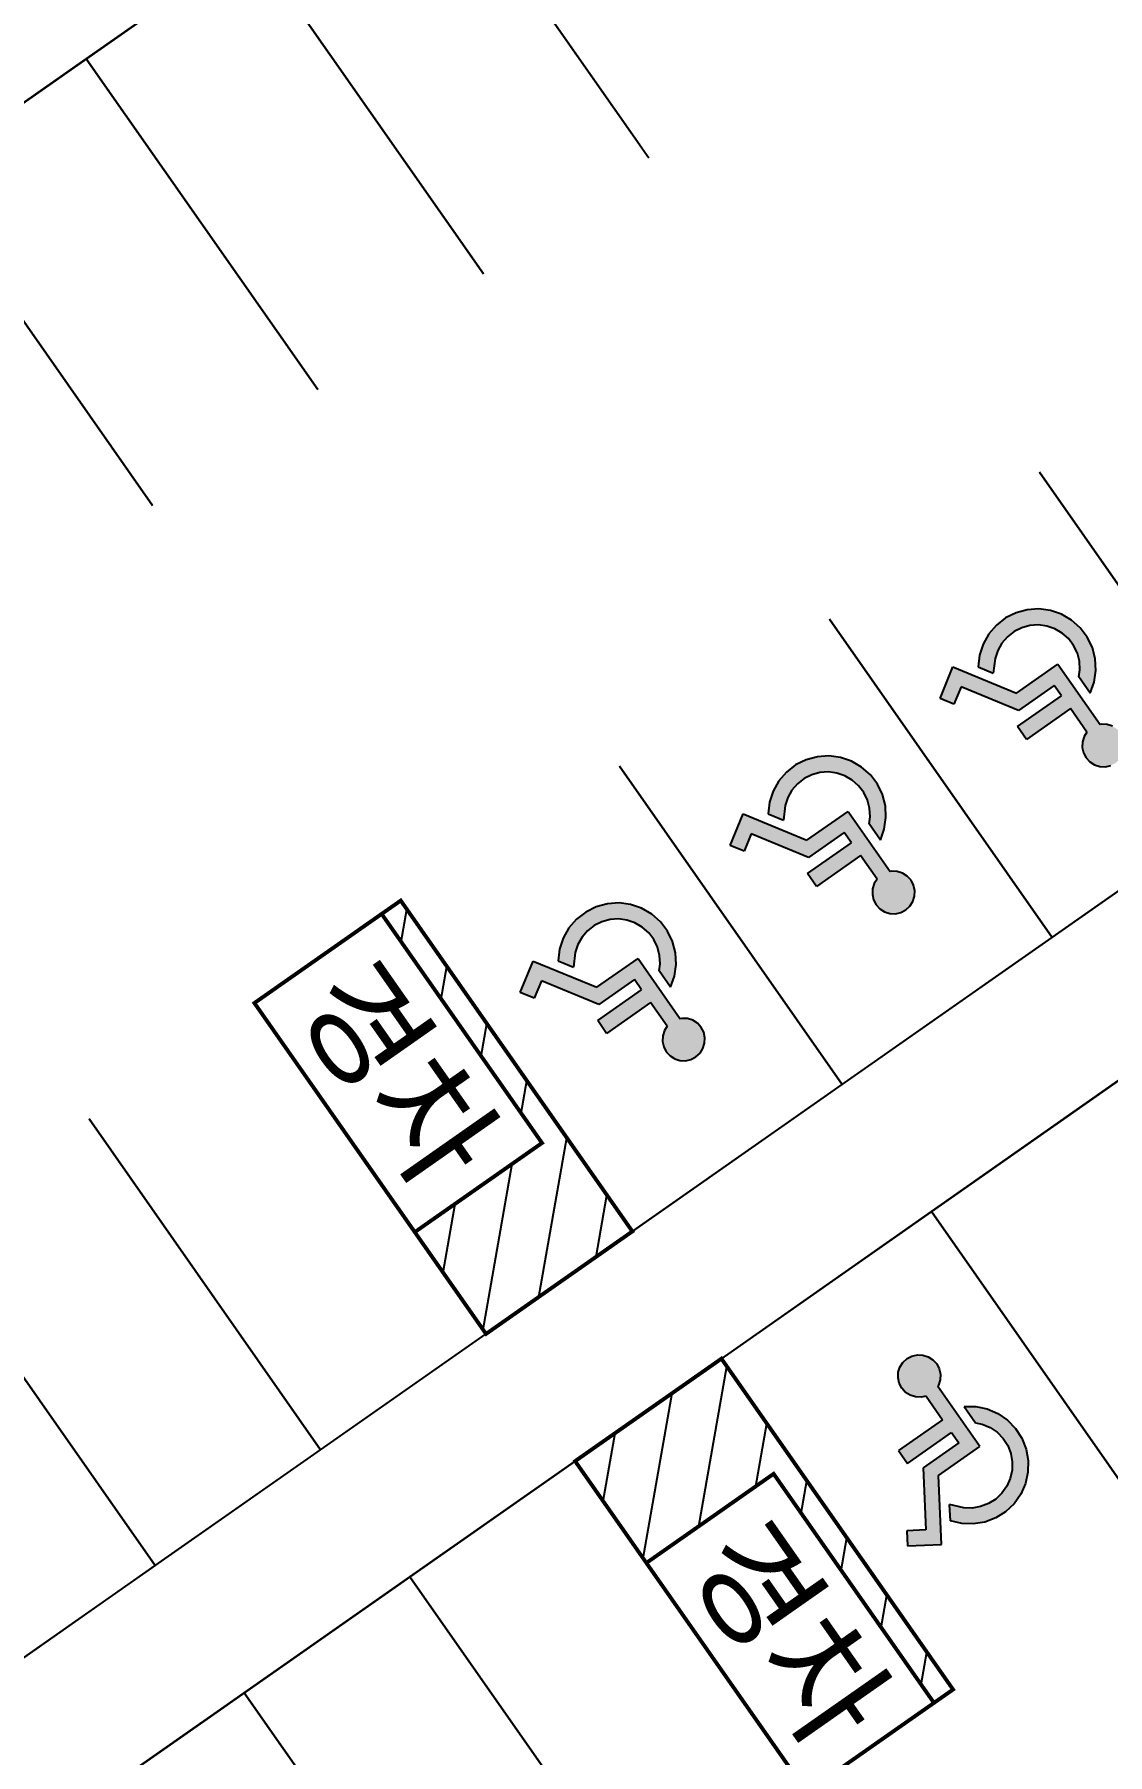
# Model space of a CAD drawing. Header units: millimetres. Extents: x 152904052 to 153933663, y 538271515 to 539240469.
# Drawn here: x 153200097 to 153213917, y 538774701 to 538796847 of the extents above; entities that cross this region are included whole.
import ezdxf
from ezdxf.enums import TextEntityAlignment as Align

# ---------------------------------------------------------------- set-up
doc = ezdxf.new("R2010")
doc.units = ezdxf.units.MM
doc.layers.add('SCHM', color=9, linetype='Continuous')
doc.styles.add('IIAC FONT', font='GulimChe.ttf')
pattern_1 = [(80, (122809884.9, 494497989), (-625.352923, 110.266593), [])]

msp = doc.modelspace()

# ---------------------------------------------------------------- hatches: boundary and pattern name
at = {"layer": 'SCHM'}
for points in [[(153213560.7, 538788667.1), (153213547.8, 538788577.7), (153213694.6, 538788368), (153213744.9, 538788509.4), (153213766.4, 538788657.9), (153213758.2, 538788807.7), (153213720.8, 538788953), (153213655.5, 538789088.1), (153213564.9, 538789207.7), (153213452.6, 538789307.2), (153213322.8, 538789382.6), (153213180.8, 538789431.1), (153213032.1, 538789450.6), (153212882.4, 538789440.6), (153212737.6, 538789401.2), (153212603.3, 538789334.2), (153212484.9, 538789242.1), (153212386.9, 538789128.4), (153212313.1, 538788997.8), (153212266.5, 538788855.1), (153212248.9, 538788706.1), (153212445.5, 538788625), (153212467.5, 538788810.9), (153212501.5, 538788914.8), (153212555.3, 538789010.1), (153212626.7, 538789092.9), (153212713, 538789160.1), (153212810.9, 538789208.9), (153212916.4, 538789237.6), (153213025.5, 538789244.9), (153213134, 538789230.7), (153213237.5, 538789195.3), (153213332, 538789140.4), (153213413.9, 538789067.9), (153213479.9, 538788980.7), (153213527.5, 538788882.2), (153213554.8, 538788776.3)], [(153213607.1, 538787598.3), (153213640.1, 538787534.8), (153213688.5, 538787482.1), (153213748.8, 538787443.6), (153213817.1, 538787422.1), (153213888.6, 538787419), (153213958.5, 538787434.5), (153214021.9, 538787467.5), (153214074.7, 538787515.8), (153214113.2, 538787576.2), (153214134.7, 538787644.5), (153214137.8, 538787716), (153214122.3, 538787785.8), (153214089.3, 538787849.3), (153214040.9, 538787902.1), (153213980.6, 538787940.5), (153213912.3, 538787962), (153213840.8, 538787965.2), (153213821.3, 538787960.8), (153213277.6, 538788737.3), (153212745.7, 538788364.8), (153211925.8, 538788703.2), (153211758.9, 538788298.7), (153211939, 538788224.4), (153212031.6, 538788448.8), (153212770, 538788144), (153213229.8, 538788465.9), (153213323.4, 538788332.2), (153212757.2, 538787935.7), (153212872.5, 538787771), (153213438.8, 538788167.5), (153213651.6, 538787863.5), (153213616.2, 538787807.9), (153213594.7, 538787739.7), (153213591.6, 538787668.2)], [(153210857.5, 538786774.3), (153210844.6, 538786684.9), (153210991.4, 538786475.2), (153211041.7, 538786616.6), (153211063.2, 538786765.1), (153211055, 538786914.9), (153211017.6, 538787060.2), (153210952.3, 538787195.3), (153210861.7, 538787314.9), (153210749.4, 538787414.4), (153210619.6, 538787489.8), (153210477.6, 538787538.3), (153210328.9, 538787557.8), (153210179.2, 538787547.8), (153210034.4, 538787508.4), (153209900.1, 538787441.4), (153209781.7, 538787349.3), (153209683.7, 538787235.6), (153209609.9, 538787105), (153209563.3, 538786962.3), (153209545.7, 538786813.3), (153209742.3, 538786732.2), (153209764.3, 538786918.1), (153209798.3, 538787022), (153209852.1, 538787117.3), (153209923.5, 538787200.1), (153210009.8, 538787267.2), (153210107.7, 538787316.1), (153210213.2, 538787344.8), (153210322.3, 538787352.1), (153210430.8, 538787337.9), (153210534.3, 538787302.5), (153210628.8, 538787247.6), (153210710.7, 538787175.1), (153210776.7, 538787087.9), (153210824.3, 538786989.4), (153210851.6, 538786883.5)], [(153210903.9, 538785705.5), (153210936.9, 538785642), (153210985.3, 538785589.3), (153211045.6, 538785550.8), (153211113.9, 538785529.3), (153211185.4, 538785526.2), (153211255.3, 538785541.6), (153211318.7, 538785574.7), (153211371.5, 538785623), (153211410, 538785683.4), (153211431.5, 538785751.7), (153211434.6, 538785823.2), (153211419.1, 538785893), (153211386.1, 538785956.5), (153211337.7, 538786009.3), (153211277.4, 538786047.7), (153211209.1, 538786069.2), (153211137.6, 538786072.4), (153211118.1, 538786068), (153210574.4, 538786844.5), (153210042.5, 538786472), (153209222.6, 538786810.4), (153209055.7, 538786405.9), (153209235.8, 538786331.6), (153209328.4, 538786556), (153210066.8, 538786251.2), (153210526.6, 538786573.1), (153210620.2, 538786439.4), (153210054, 538786042.9), (153210169.3, 538785878.2), (153210735.6, 538786274.7), (153210948.4, 538785970.7), (153210913, 538785915.1), (153210891.5, 538785846.9), (153210888.4, 538785775.4)], [(153208154.3, 538784881.5), (153208141.4, 538784792), (153208288.2, 538784582.4), (153208338.5, 538784723.8), (153208360, 538784872.3), (153208351.8, 538785022.1), (153208314.4, 538785167.4), (153208249.1, 538785302.5), (153208158.5, 538785422.1), (153208046.2, 538785521.6), (153207916.4, 538785597), (153207774.4, 538785645.5), (153207625.7, 538785665), (153207476, 538785655), (153207331.2, 538785615.6), (153207196.9, 538785548.6), (153207078.5, 538785456.5), (153206980.5, 538785342.8), (153206906.7, 538785212.2), (153206860.1, 538785069.5), (153206842.5, 538784920.5), (153207039.1, 538784839.4), (153207061.1, 538785025.3), (153207095.1, 538785129.2), (153207148.9, 538785224.5), (153207220.3, 538785307.3), (153207306.6, 538785374.4), (153207404.5, 538785423.3), (153207510, 538785452), (153207619.1, 538785459.3), (153207727.6, 538785445.1), (153207831.1, 538785409.7), (153207925.6, 538785354.8), (153208007.5, 538785282.3), (153208073.5, 538785195.1), (153208121.1, 538785096.6), (153208148.4, 538784990.7)], [(153208200.7, 538783812.7), (153208233.7, 538783749.2), (153208282.1, 538783696.5), (153208342.4, 538783658), (153208410.7, 538783636.5), (153208482.2, 538783633.4), (153208552.1, 538783648.8), (153208615.5, 538783681.9), (153208668.3, 538783730.2), (153208706.8, 538783790.6), (153208728.3, 538783858.9), (153208731.4, 538783930.4), (153208715.9, 538784000.2), (153208682.9, 538784063.7), (153208634.5, 538784116.5), (153208574.2, 538784154.9), (153208505.9, 538784176.4), (153208434.4, 538784179.6), (153208414.9, 538784175.2), (153207871.2, 538784951.7), (153207339.3, 538784579.2), (153206519.4, 538784917.6), (153206352.5, 538784513.1), (153206532.6, 538784438.8), (153206625.2, 538784663.2), (153207363.6, 538784358.4), (153207823.4, 538784680.3), (153207917, 538784546.6), (153207350.8, 538784150.1), (153207466.1, 538783985.4), (153208032.4, 538784381.9), (153208245.2, 538784077.9), (153208209.8, 538784022.3), (153208188.3, 538783954.1), (153208185.2, 538783882.6)], [(153211315.4, 538779364.4), (153211267, 538779417.2), (153211234, 538779480.7), (153211218.5, 538779550.6), (153211221.6, 538779622.1), (153211243.1, 538779690.3), (153211281.6, 538779750.7), (153211334.4, 538779799), (153211397.8, 538779832.1), (153211467.7, 538779847.6), (153211539.2, 538779844.4), (153211607.5, 538779822.9), (153211667.8, 538779784.5), (153211716.2, 538779731.7), (153211749.2, 538779668.2), (153211764.7, 538779598.3), (153211761.6, 538779526.8), (153211740.1, 538779458.6), (153211729.3, 538779441.7), (153212273, 538778665.3), (153211741.1, 538778292.8), (153211778.6, 538777406.7), (153211341.4, 538777388.2), (153211333.2, 538777582.8), (153211575.7, 538777593.1), (153211541.9, 538778391.2), (153212001.7, 538778713.1), (153211908, 538778846.9), (153211341.7, 538778450.4), (153211226.4, 538778615.1), (153211792.7, 538779011.6), (153211579.8, 538779315.6), (153211515.5, 538779301.3), (153211444, 538779304.5), (153211375.7, 538779326)], [(153212303.9, 538778955.3), (153212215.4, 538778973.8), (153212068.6, 538779183.4), (153212218.7, 538779182.3), (153212365.5, 538779151.7), (153212503.6, 538779092.8), (153212627.3, 538779007.9), (153212731.9, 538778900.4), (153212813.3, 538778774.3), (153212868.4, 538778634.8), (153212894.9, 538778487.1), (153212891.8, 538778337.1), (153212859.3, 538778190.6), (153212798.7, 538778053.3), (153212712.2, 538777930.7), (153212603.3, 538777827.5), (153212476.2, 538777747.7), (153212335.9, 538777694.5), (153212187.9, 538777669.9), (153212037.9, 538777674.9), (153211891.9, 538777709.3), (153211882.9, 538777921.8), (153212065.1, 538777878.9), (153212174.4, 538777875.3), (153212282.3, 538777893.2), (153212384.5, 538777932), (153212477.2, 538777990.1), (153212556.5, 538778065.4), (153212619.6, 538778154.7), (153212663.8, 538778254.8), (153212687.5, 538778361.5), (153212689.7, 538778470.9), (153212670.4, 538778578.5), (153212630.3, 538778680.3), (153212570.9, 538778772.1), (153212494.7, 538778850.5), (153212404.5, 538778912.4)]]:
    msp.add_hatch(color=256, dxfattribs=at).paths.add_polyline_path(points)
h = msp.add_hatch(dxfattribs=at)
h.set_pattern_fill('ANSI31', color=256, scale=200, angle=35)
h.set_pattern_definition(pattern_1)
h.paths.add_polyline_path([(153204814.7, 538785695.7), (153204568.9, 538785523.6), (153206633.8, 538782574.7), (153204995.5, 538781427.5), (153205913.2, 538780116.9), (153207797.2, 538781436.2)])
h = msp.add_hatch(dxfattribs=at)
h.set_pattern_fill('ANSI31', color=256, scale=200, angle=35)
h.set_pattern_definition(pattern_1)
h.paths.add_polyline_path([(153211926.9, 538775538.4), (153211681.1, 538775366.3), (153209616.3, 538778315.3), (153207978, 538777168.1), (153207060.2, 538778478.8), (153208944.3, 538779797.9)])

# ---------------------------------------------------------------- linework, layer by layer
for p, q in [((153213032.1, 538789450.6), (153212882.4, 538789440.6)), ((153213180.8, 538789431.1), (153213032.1, 538789450.6)), ((153212484.9, 538789242.1), (153212386.9, 538789128.4)), ((153212603.3, 538789334.2), (153212484.9, 538789242.1)), ((153212737.6, 538789401.2), (153212603.3, 538789334.2)), ((153212882.4, 538789440.6), (153212737.6, 538789401.2)), ((153212916.4, 538789237.6), (153212810.9, 538789208.9)), ((153213025.5, 538789244.9), (153212916.4, 538789237.6)), ((153213134, 538789230.7), (153213025.5, 538789244.9)), ((153213237.5, 538789195.3), (153213134, 538789230.7)), ((153213322.8, 538789382.6), (153213180.8, 538789431.1)), ((153213452.6, 538789307.2), (153213322.8, 538789382.6)), ((153213564.9, 538789207.7), (153213452.6, 538789307.2)), ((153212386.9, 538789128.4), (153212313.1, 538788997.8)), ((153212555.3, 538789010.1), (153212501.5, 538788914.8)), ((153212626.7, 538789092.9), (153212555.3, 538789010.1)), ((153212713, 538789160.1), (153212626.7, 538789092.9)), ((153212810.9, 538789208.9), (153212713, 538789160.1)), ((153213332, 538789140.4), (153213237.5, 538789195.3)), ((153213413.9, 538789067.9), (153213332, 538789140.4)), ((153213479.9, 538788980.7), (153213413.9, 538789067.9)), ((153213655.5, 538789088.1), (153213564.9, 538789207.7)), ((153213720.8, 538788953), (153213655.5, 538789088.1)), ((153212266.5, 538788855.1), (153212248.9, 538788706.1)), ((153212313.1, 538788997.8), (153212266.5, 538788855.1)), ((153212467.5, 538788810.9), (153212445.5, 538788625)), ((153212501.5, 538788914.8), (153212467.5, 538788810.9)), ((153213527.5, 538788882.2), (153213479.9, 538788980.7)), ((153213554.8, 538788776.3), (153213527.5, 538788882.2)), ((153213758.2, 538788807.7), (153213720.8, 538788953)), ((153213766.4, 538788657.9), (153213758.2, 538788807.7)), ((153211758.9, 538788298.7), (153211925.8, 538788703.2)), ((153211925.8, 538788703.2), (153212745.7, 538788364.8)), ((153212248.9, 538788706.1), (153212445.5, 538788625)), ((153212745.7, 538788364.8), (153213277.6, 538788737.3)), ((153213277.6, 538788737.3), (153213821.3, 538787960.8)), ((153213547.8, 538788577.7), (153213560.7, 538788667.1)), ((153213694.6, 538788368), (153213547.8, 538788577.7)), ((153213560.7, 538788667.1), (153213554.8, 538788776.3)), ((153213744.9, 538788509.4), (153213766.4, 538788657.9)), ((153212031.6, 538788448.8), (153211939, 538788224.4)), ((153212770, 538788144), (153212031.6, 538788448.8)), ((153213229.8, 538788465.9), (153212770, 538788144)), ((153213323.4, 538788332.2), (153213229.8, 538788465.9)), ((153213694.6, 538788368), (153213744.9, 538788509.4)), ((153211939, 538788224.4), (153211758.9, 538788298.7)), ((153212757.2, 538787935.7), (153213323.4, 538788332.2)), ((153213438.8, 538788167.5), (153212872.5, 538787771)), ((153213651.6, 538787863.5), (153213438.8, 538788167.5)), ((153212872.5, 538787771), (153212757.2, 538787935.7)), ((153213840.8, 538787965.2), (153213821.3, 538787960.8)), ((153213912.3, 538787962), (153213840.8, 538787965.2)), ((153213980.6, 538787940.5), (153213912.3, 538787962)), ((153213594.7, 538787739.7), (153213591.6, 538787668.2)), ((153213616.2, 538787807.9), (153213594.7, 538787739.7)), ((153213651.6, 538787863.5), (153213616.2, 538787807.9)), ((153210034.4, 538787508.4), (153209900.1, 538787441.4)), ((153210179.2, 538787547.8), (153210034.4, 538787508.4)), ((153210328.9, 538787557.8), (153210179.2, 538787547.8)), ((153210477.6, 538787538.3), (153210328.9, 538787557.8)), ((153210619.6, 538787489.8), (153210477.6, 538787538.3)), ((153210749.4, 538787414.4), (153210619.6, 538787489.8)), ((153213591.6, 538787668.2), (153213607.1, 538787598.3)), ((153213607.1, 538787598.3), (153213640.1, 538787534.8)), ((153213640.1, 538787534.8), (153213688.5, 538787482.1)), ((153213688.5, 538787482.1), (153213748.8, 538787443.6)), ((153209683.7, 538787235.6), (153209609.9, 538787105)), ((153209781.7, 538787349.3), (153209683.7, 538787235.6)), ((153209900.1, 538787441.4), (153209781.7, 538787349.3)), ((153210009.8, 538787267.2), (153209923.5, 538787200.1)), ((153210107.7, 538787316.1), (153210009.8, 538787267.2)), ((153210213.2, 538787344.8), (153210107.7, 538787316.1)), ((153210322.3, 538787352.1), (153210213.2, 538787344.8)), ((153210430.8, 538787337.9), (153210322.3, 538787352.1)), ((153210534.3, 538787302.5), (153210430.8, 538787337.9)), ((153210628.8, 538787247.6), (153210534.3, 538787302.5)), ((153210710.7, 538787175.1), (153210628.8, 538787247.6)), ((153210861.7, 538787314.9), (153210749.4, 538787414.4)), ((153210952.3, 538787195.3), (153210861.7, 538787314.9)), ((153213748.8, 538787443.6), (153213817.1, 538787422.1)), ((153213817.1, 538787422.1), (153213888.6, 538787419)), ((153213888.6, 538787419), (153213958.5, 538787434.5)), ((153209609.9, 538787105), (153209563.3, 538786962.3)), ((153209798.3, 538787022), (153209764.3, 538786918.1)), ((153209852.1, 538787117.3), (153209798.3, 538787022)), ((153209923.5, 538787200.1), (153209852.1, 538787117.3)), ((153210776.7, 538787087.9), (153210710.7, 538787175.1)), ((153210824.3, 538786989.4), (153210776.7, 538787087.9)), ((153211017.6, 538787060.2), (153210952.3, 538787195.3)), ((153211055, 538786914.9), (153211017.6, 538787060.2)), ((153209055.7, 538786405.9), (153209222.6, 538786810.4)), ((153209222.6, 538786810.4), (153210042.5, 538786472)), ((153209563.3, 538786962.3), (153209545.7, 538786813.3)), ((153209545.7, 538786813.3), (153209742.3, 538786732.2)), ((153209764.3, 538786918.1), (153209742.3, 538786732.2)), ((153210042.5, 538786472), (153210574.4, 538786844.5)), ((153210574.4, 538786844.5), (153211118.1, 538786068)), ((153210851.6, 538786883.5), (153210824.3, 538786989.4)), ((153210857.5, 538786774.3), (153210851.6, 538786883.5)), ((153211063.2, 538786765.1), (153211055, 538786914.9)), ((153210526.6, 538786573.1), (153210066.8, 538786251.2)), ((153210620.2, 538786439.4), (153210526.6, 538786573.1)), ((153210844.6, 538786684.9), (153210857.5, 538786774.3)), ((153210991.4, 538786475.2), (153210844.6, 538786684.9)), ((153210991.4, 538786475.2), (153211041.7, 538786616.6)), ((153211041.7, 538786616.6), (153211063.2, 538786765.1)), ((153209235.8, 538786331.6), (153209055.7, 538786405.9)), ((153209328.4, 538786556), (153209235.8, 538786331.6)), ((153210066.8, 538786251.2), (153209328.4, 538786556)), ((153210054, 538786042.9), (153210620.2, 538786439.4)), ((153210735.6, 538786274.7), (153210169.3, 538785878.2)), ((153210948.4, 538785970.7), (153210735.6, 538786274.7)), ((153210169.3, 538785878.2), (153210054, 538786042.9)), ((153210913, 538785915.1), (153210891.5, 538785846.9)), ((153210948.4, 538785970.7), (153210913, 538785915.1)), ((153211137.6, 538786072.4), (153211118.1, 538786068)), ((153211209.1, 538786069.2), (153211137.6, 538786072.4)), ((153211277.4, 538786047.7), (153211209.1, 538786069.2)), ((153211337.7, 538786009.3), (153211277.4, 538786047.7)), ((153211386.1, 538785956.5), (153211337.7, 538786009.3)), ((153211419.1, 538785893), (153211386.1, 538785956.5)), ((153210891.5, 538785846.9), (153210888.4, 538785775.4)), ((153210888.4, 538785775.4), (153210903.9, 538785705.5)), ((153210903.9, 538785705.5), (153210936.9, 538785642)), ((153211410, 538785683.4), (153211431.5, 538785751.7)), ((153211434.6, 538785823.2), (153211419.1, 538785893)), ((153211431.5, 538785751.7), (153211434.6, 538785823.2)), ((153207196.9, 538785548.6), (153207078.5, 538785456.5)), ((153207331.2, 538785615.6), (153207196.9, 538785548.6)), ((153207476, 538785655), (153207331.2, 538785615.6)), ((153207625.7, 538785665), (153207476, 538785655)), ((153207774.4, 538785645.5), (153207625.7, 538785665)), ((153207916.4, 538785597), (153207774.4, 538785645.5)), ((153208046.2, 538785521.6), (153207916.4, 538785597)), ((153208158.5, 538785422.1), (153208046.2, 538785521.6)), ((153210936.9, 538785642), (153210985.3, 538785589.3)), ((153210985.3, 538785589.3), (153211045.6, 538785550.8)), ((153211045.6, 538785550.8), (153211113.9, 538785529.3)), ((153211113.9, 538785529.3), (153211185.4, 538785526.2)), ((153211185.4, 538785526.2), (153211255.3, 538785541.6)), ((153211255.3, 538785541.6), (153211318.7, 538785574.7)), ((153211318.7, 538785574.7), (153211371.5, 538785623)), ((153211371.5, 538785623), (153211410, 538785683.4)), ((153206980.5, 538785342.8), (153206906.7, 538785212.2)), ((153207078.5, 538785456.5), (153206980.5, 538785342.8)), ((153207220.3, 538785307.3), (153207148.9, 538785224.5)), ((153207306.6, 538785374.4), (153207220.3, 538785307.3)), ((153207404.5, 538785423.3), (153207306.6, 538785374.4)), ((153207510, 538785452), (153207404.5, 538785423.3)), ((153207619.1, 538785459.3), (153207510, 538785452)), ((153207727.6, 538785445.1), (153207619.1, 538785459.3)), ((153207831.1, 538785409.7), (153207727.6, 538785445.1)), ((153207925.6, 538785354.8), (153207831.1, 538785409.7)), ((153208007.5, 538785282.3), (153207925.6, 538785354.8)), ((153208073.5, 538785195.1), (153208007.5, 538785282.3)), ((153208249.1, 538785302.5), (153208158.5, 538785422.1)), ((153208314.4, 538785167.4), (153208249.1, 538785302.5)), ((153206860.1, 538785069.5), (153206842.5, 538784920.5)), ((153206906.7, 538785212.2), (153206860.1, 538785069.5)), ((153207061.1, 538785025.3), (153207039.1, 538784839.4)), ((153207095.1, 538785129.2), (153207061.1, 538785025.3)), ((153207148.9, 538785224.5), (153207095.1, 538785129.2)), ((153208121.1, 538785096.6), (153208073.5, 538785195.1)), ((153208148.4, 538784990.7), (153208121.1, 538785096.6)), ((153208351.8, 538785022.1), (153208314.4, 538785167.4)), ((153208360, 538784872.3), (153208351.8, 538785022.1)), ((153206352.5, 538784513.1), (153206519.4, 538784917.6)), ((153206519.4, 538784917.6), (153207339.3, 538784579.2)), ((153206842.5, 538784920.5), (153207039.1, 538784839.4)), ((153207339.3, 538784579.2), (153207871.2, 538784951.7)), ((153207871.2, 538784951.7), (153208414.9, 538784175.2)), ((153208141.4, 538784792), (153208154.3, 538784881.5)), ((153208154.3, 538784881.5), (153208148.4, 538784990.7)), ((153208338.5, 538784723.8), (153208360, 538784872.3)), ((153206625.2, 538784663.2), (153206532.6, 538784438.8)), ((153207363.6, 538784358.4), (153206625.2, 538784663.2)), ((153207823.4, 538784680.3), (153207363.6, 538784358.4)), ((153207917, 538784546.6), (153207823.4, 538784680.3)), ((153208288.2, 538784582.4), (153208141.4, 538784792)), ((153208288.2, 538784582.4), (153208338.5, 538784723.8)), ((153206532.6, 538784438.8), (153206352.5, 538784513.1)), ((153207350.8, 538784150.1), (153207917, 538784546.6)), ((153208032.4, 538784381.9), (153207466.1, 538783985.4)), ((153208245.2, 538784077.9), (153208032.4, 538784381.9)), ((153207466.1, 538783985.4), (153207350.8, 538784150.1)), ((153208434.4, 538784179.6), (153208414.9, 538784175.2)), ((153208505.9, 538784176.4), (153208434.4, 538784179.6)), ((153208574.2, 538784154.9), (153208505.9, 538784176.4)), ((153208634.5, 538784116.5), (153208574.2, 538784154.9)), ((153208188.3, 538783954.1), (153208185.2, 538783882.6)), ((153208209.8, 538784022.3), (153208188.3, 538783954.1)), ((153208245.2, 538784077.9), (153208209.8, 538784022.3)), ((153208682.9, 538784063.7), (153208634.5, 538784116.5)), ((153208715.9, 538784000.2), (153208682.9, 538784063.7)), ((153208731.4, 538783930.4), (153208715.9, 538784000.2)), ((153208728.3, 538783858.9), (153208731.4, 538783930.4)), ((153208185.2, 538783882.6), (153208200.7, 538783812.7)), ((153208200.7, 538783812.7), (153208233.7, 538783749.2)), ((153208233.7, 538783749.2), (153208282.1, 538783696.5)), ((153208282.1, 538783696.5), (153208342.4, 538783658)), ((153208615.5, 538783681.9), (153208668.3, 538783730.2)), ((153208668.3, 538783730.2), (153208706.8, 538783790.6)), ((153208706.8, 538783790.6), (153208728.3, 538783858.9)), ((153208342.4, 538783658), (153208410.7, 538783636.5)), ((153208410.7, 538783636.5), (153208482.2, 538783633.4)), ((153208482.2, 538783633.4), (153208552.1, 538783648.8)), ((153208552.1, 538783648.8), (153208615.5, 538783681.9)), ((153211243.1, 538779690.3), (153211281.6, 538779750.7)), ((153211281.6, 538779750.7), (153211334.4, 538779799)), ((153211334.4, 538779799), (153211397.8, 538779832.1)), ((153211397.8, 538779832.1), (153211467.7, 538779847.6)), ((153211467.7, 538779847.6), (153211539.2, 538779844.4)), ((153211539.2, 538779844.4), (153211607.5, 538779822.9)), ((153211607.5, 538779822.9), (153211667.8, 538779784.5)), ((153211667.8, 538779784.5), (153211716.2, 538779731.7)), ((153211716.2, 538779731.7), (153211749.2, 538779668.2)), ((153211218.5, 538779550.6), (153211221.6, 538779622.1)), ((153211234, 538779480.7), (153211218.5, 538779550.6)), ((153211221.6, 538779622.1), (153211243.1, 538779690.3)), ((153211761.6, 538779526.8), (153211740.1, 538779458.6)), ((153211749.2, 538779668.2), (153211764.7, 538779598.3)), ((153211764.7, 538779598.3), (153211761.6, 538779526.8)), ((153211267, 538779417.2), (153211234, 538779480.7)), ((153211315.4, 538779364.4), (153211267, 538779417.2)), ((153211375.7, 538779326), (153211315.4, 538779364.4)), ((153211444, 538779304.5), (153211375.7, 538779326)), ((153211515.5, 538779301.3), (153211444, 538779304.5)), ((153211579.8, 538779315.6), (153211515.5, 538779301.3)), ((153211579.8, 538779315.6), (153211792.7, 538779011.6)), ((153211740.1, 538779458.6), (153211729.3, 538779441.7)), ((153212273, 538778665.3), (153211729.3, 538779441.7)), ((153212068.6, 538779183.4), (153212215.4, 538778973.8)), ((153212068.6, 538779183.4), (153212218.7, 538779182.3)), ((153212218.7, 538779182.3), (153212365.5, 538779151.7)), ((153212365.5, 538779151.7), (153212503.6, 538779092.8)), ((153212503.6, 538779092.8), (153212627.3, 538779007.9)), ((153211792.7, 538779011.6), (153211226.4, 538778615.1)), ((153211341.7, 538778450.4), (153211908, 538778846.9)), ((153211908, 538778846.9), (153212001.7, 538778713.1)), ((153212215.4, 538778973.8), (153212303.9, 538778955.3)), ((153212303.9, 538778955.3), (153212404.5, 538778912.4)), ((153212404.5, 538778912.4), (153212494.7, 538778850.5)), ((153212494.7, 538778850.5), (153212570.9, 538778772.1)), ((153212627.3, 538779007.9), (153212731.9, 538778900.4)), ((153212731.9, 538778900.4), (153212813.3, 538778774.3)), ((153211226.4, 538778615.1), (153211341.7, 538778450.4)), ((153212001.7, 538778713.1), (153211541.9, 538778391.2)), ((153211741.1, 538778292.8), (153212273, 538778665.3)), ((153212570.9, 538778772.1), (153212630.3, 538778680.3)), ((153212630.3, 538778680.3), (153212670.4, 538778578.5)), ((153212813.3, 538778774.3), (153212868.4, 538778634.8)), ((153212868.4, 538778634.8), (153212894.9, 538778487.1)), ((153211541.9, 538778391.2), (153211575.7, 538777593.1)), ((153212670.4, 538778578.5), (153212689.7, 538778470.9)), ((153212689.7, 538778470.9), (153212687.5, 538778361.5)), ((153212894.9, 538778487.1), (153212891.8, 538778337.1)), ((153211778.6, 538777406.7), (153211741.1, 538778292.8)), ((153212619.6, 538778154.7), (153212556.5, 538778065.4)), ((153212663.8, 538778254.8), (153212619.6, 538778154.7)), ((153212687.5, 538778361.5), (153212663.8, 538778254.8)), ((153212859.3, 538778190.6), (153212798.7, 538778053.3)), ((153212891.8, 538778337.1), (153212859.3, 538778190.6)), ((153212477.2, 538777990.1), (153212384.5, 538777932)), ((153212556.5, 538778065.4), (153212477.2, 538777990.1)), ((153212798.7, 538778053.3), (153212712.2, 538777930.7)), ((153211891.9, 538777709.3), (153211882.9, 538777921.8)), ((153212065.1, 538777878.9), (153211882.9, 538777921.8)), ((153212174.4, 538777875.3), (153212065.1, 538777878.9)), ((153212282.3, 538777893.2), (153212174.4, 538777875.3)), ((153212384.5, 538777932), (153212282.3, 538777893.2)), ((153212476.2, 538777747.7), (153212335.9, 538777694.5)), ((153212603.3, 538777827.5), (153212476.2, 538777747.7)), ((153212712.2, 538777930.7), (153212603.3, 538777827.5)), ((153211575.7, 538777593.1), (153211333.2, 538777582.8)), ((153211333.2, 538777582.8), (153211341.4, 538777388.2)), ((153212037.9, 538777674.9), (153211891.9, 538777709.3)), ((153212187.9, 538777669.9), (153212037.9, 538777674.9)), ((153212335.9, 538777694.5), (153212187.9, 538777669.9)), ((153211341.4, 538777388.2), (153211778.6, 538777406.7))]:
    msp.add_line(p, q, dxfattribs=at)
at = {"layer": 'SCHM', "ltscale": 0.0008}
for points in [[(153105778.2, 538737011.5, -1), (153108030.9, 538738588.9), (153110167.5, 538735537.5), (153218787, 538811593.8), (153216650.4, 538814645.1, -1), (153218903.1, 538816222.4), (153224323.4, 538808481.4, -1), (153222070.7, 538806904.1), (153219934.2, 538809955.5), (153111314.6, 538733899.2), (153113451.2, 538730847.9, -1), (153111198.5, 538729270.5)], [(153116332, 538721939.1, -1), (153118584.7, 538723516.5), (153120721.3, 538720465.1), (153229422.8, 538796578.6), (153227286.2, 538799630, -1), (153229538.9, 538801207.3), (153234959.2, 538793466.3, -1), (153232706.5, 538791889), (153230570, 538794940.3), (153121868.4, 538718826.8), (153124005, 538715775.5, -1), (153121752.3, 538714198.1)]]:
    msp.add_lwpolyline(points, format="xyb", close=True, dxfattribs=at)
at = {"layer": 'SCHM'}
for points in [[(153207893.6, 538795420.4), (153205025.7, 538799516.2), (153207728.9, 538801409), (153210596.8, 538797313.2)], [(153205878.4, 538793765.5), (153202895.8, 538798025.1), (153205025.6, 538799516.4), (153208008.2, 538795256.8)], [(153203748.6, 538792274.2), (153200766, 538796533.8), (153202895.8, 538798025.1), (153205878.4, 538793765.5)], [(153201618.8, 538790782.9), (153198636.2, 538795042.5), (153200766, 538796533.8), (153203748.6, 538792274.2)], [(153199489, 538789291.6), (153196506.4, 538793551.2), (153198636.2, 538795042.5), (153201618.8, 538790782.9)], [(153213038.8, 538791210.6), (153215906.7, 538787114.8), (153218609.9, 538789007.6), (153215742, 538793103.4)], [(153210335.6, 538789317.8), (153213203.5, 538785222), (153215906.7, 538787114.8), (153213038.8, 538791210.6)], [(153207632.4, 538787425), (153210500.3, 538783329.2), (153213203.5, 538785222), (153210335.6, 538789317.8)], [(153204929.2, 538785532.2), (153207797.1, 538781436.4), (153210500.3, 538783329.2), (153207632.4, 538787425)], [(153204568.9, 538785523.6), (153206633.8, 538782574.7), (153204995.5, 538781427.5), (153202930.6, 538784376.5)], [(153200800.7, 538782885.4), (153203783.3, 538778625.8), (153205913.1, 538780117.1), (153202930.5, 538784376.7)], [(153214515.4, 538777594.9), (153211647.5, 538781690.7), (153214350.7, 538783583.5), (153217218.6, 538779487.7)], [(153198670.9, 538781394.1), (153201653.5, 538777134.5), (153203783.3, 538778625.8), (153200800.7, 538782885.4)], [(153211812.2, 538775702.1), (153208944.3, 538779797.9), (153211647.5, 538781690.7), (153214515.4, 538777594.9)], [(153196541.1, 538779902.8), (153199523.7, 538775643.2), (153201653.5, 538777134.5), (153198670.9, 538781394.1)], [(153207913, 538772727.9), (153204930.4, 538776987.5), (153207060.2, 538778478.8), (153210042.8, 538774219.2)], [(153211681.1, 538775366.3), (153209616.3, 538778315.3), (153207978, 538777168.1), (153210042.8, 538774219.2)], [(153205783.2, 538771236.6), (153202800.6, 538775496.2), (153204930.4, 538776987.5), (153207913, 538772727.9)], [(153203653.4, 538769745.3), (153200670.8, 538774004.9), (153202800.6, 538775496.2), (153205783.2, 538771236.6)]]:
    msp.add_lwpolyline(points, dxfattribs=at)
at = {"layer": 'SCHM', "const_width": 50}
for points in [[(153204814.7, 538785695.7), (153204568.9, 538785523.6), (153206633.8, 538782574.7), (153204995.5, 538781427.5), (153205913.2, 538780116.9), (153207797.2, 538781436.2), (153204814.7, 538785695.7)], [(153211926.9, 538775538.4), (153211681.1, 538775366.3), (153209616.3, 538778315.3), (153207978, 538777168.1), (153207060.2, 538778478.8), (153208944.3, 538779797.9), (153211926.9, 538775538.4)]]:
    msp.add_lwpolyline(points, dxfattribs=at)
for points in [[(153204995.4, 538781427.7), (153206633.7, 538782574.9), (153204568.8, 538785523.8), (153202930.5, 538784376.7)], [(153210042.8, 538774219.2), (153211681.1, 538775366.3), (153209616.3, 538778315.3), (153207978, 538777168.1)]]:
    msp.add_lwpolyline(points, close=True, dxfattribs=at)

# ---------------------------------------------------------------- texts
at = {"layer": 'SCHM', "style": 'IIAC FONT'}
for p in [(153204782.1, 538783475.8), (153209829.5, 538776267.2)]:
    msp.add_text('경차', height=1200, rotation=305, dxfattribs=at).set_placement(p, align=Align.MIDDLE_CENTER)

doc.saveas('drawing.dxf')
